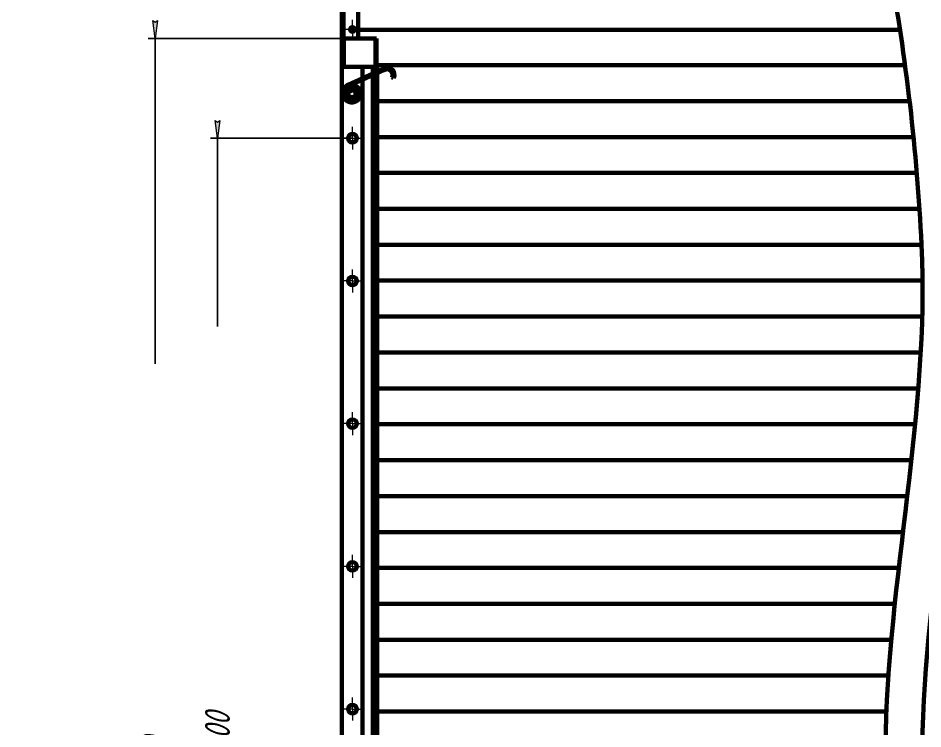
# Model space of a CAD drawing. Header units: millimetres. Extents: x 0 to 841, y 0 to 594.
# Drawn here: x 0 to 253.7, y 294.4 to 493.6 of the extents above; entities that cross this region are included whole.
import ezdxf

# ---------------------------------------------------------------- set-up
doc = ezdxf.new("R2010")
doc.units = ezdxf.units.MM
for name, pattern in [('K5LT_AXLED', [19.5, 15, -1.5, 1.5, -1.5]), ('K5LT_BASIC', [0]), ('K5LT_THIN', [0])]:
    doc.linetypes.add(name, pattern=pattern)
doc.layers.add('Системный слой', color=7, linetype='Continuous')
doc.styles.add('KDIMTEXTSTYLE', font='GOST_AU.SHX', dxfattribs={"width": 0.96, "oblique": 15, "height": 5})
doc.dimstyles.new('KDIMSTYLE (0.10)', dxfattribs={"dimtxt": 5, "dimasz": 1, "dimexe": 2, "dimexo": 0, "dimgap": 1, "dimtad": 1, "dimlfac": 10, "dimtxsty": 'KDIMTEXTSTYLE', "dimsah": 1, "dimcen": 0, "dimdle": 1, "dimadec": 0, "dimazin": 0, "dimtfac": 0.667, "dimtmove": 0, "dimatfit": 3, "dimfxl": 1, "dimtvp": 1, "dimtolj": 1, "dimtzin": 0, "dimarcsym": 0})

# ---------------------------------------------------------------- blocks, each defined once
blk = doc.blocks.new('U5')
at = {"layer": 'Системный слой', "color": 30, "linetype": 'K5LT_AXLED', "lineweight": 18, "true_color": 0xff8000}
for q in [(93.74771233781325, 303.1187372003621), (90.54771233781321, 299.9187372003622), (93.74771233781325, 296.7187372003622), (96.94771233781319, 299.9187372003622)]:
    blk.add_line((93.74771233781325, 299.9187372003622), q, dxfattribs=at)
blk = doc.blocks.new('U6')
at = {"layer": 'Системный слой', "color": 30, "linetype": 'K5LT_AXLED', "lineweight": 18, "true_color": 0xff8000}
for q in [(93.74771233781235, 343.1187372003621), (90.5477123378123, 339.9187372003622), (93.74771233781235, 336.7187372003622), (96.94771233781228, 339.9187372003622)]:
    blk.add_line((93.74771233781235, 339.9187372003622), q, dxfattribs=at)
blk = doc.blocks.new('U7')
at = {"layer": 'Системный слой', "color": 30, "linetype": 'K5LT_AXLED', "lineweight": 18, "true_color": 0xff8000}
for q in [(93.74771233781121, 383.1187372003621), (90.54771233781116, 379.9187372003622), (93.74771233781121, 376.7187372003622), (96.94771233781125, 379.9187372003622)]:
    blk.add_line((93.74771233781121, 379.9187372003622), q, dxfattribs=at)
blk = doc.blocks.new('U8')
at = {"layer": 'Системный слой', "color": 30, "linetype": 'K5LT_AXLED', "lineweight": 18, "true_color": 0xff8000}
for q in [(93.7477123378103, 423.1187372003622), (90.54771233781025, 419.9187372003622), (93.7477123378103, 416.7187372003622), (96.94771233781034, 419.9187372003622)]:
    blk.add_line((93.7477123378103, 419.9187372003622), q, dxfattribs=at)
blk = doc.blocks.new('U9')
at = {"layer": 'Системный слой', "color": 30, "linetype": 'K5LT_AXLED', "lineweight": 18, "true_color": 0xff8000}
for q in [(93.74771233780939, 463.1187372003622), (90.54771233780934, 459.9187372003622), (93.74771233780939, 456.7187372003622), (96.94771233780943, 459.9187372003622)]:
    blk.add_line((93.74771233780939, 459.9187372003622), q, dxfattribs=at)
blk = doc.blocks.new('U11')
at = {"layer": 'Системный слой', "color": 30, "linetype": 'K5LT_AXLED', "lineweight": 18, "true_color": 0xff8000}
for q in [(93.74771233780882, 493.0687372003622), (91.09771233780884, 490.4187372003622), (93.74771233780882, 487.7687372003622), (96.3977123378088, 490.4187372003622)]:
    blk.add_line((93.74771233780882, 490.4187372003622), q, dxfattribs=at)
blk = doc.blocks.new('U29')
at = {"layer": 'Системный слой', "color": 5, "linetype": 'K5LT_BASIC', "lineweight": 60, "true_color": 0x0000ff}
for p, q in [((92.57548617283089, 474.9949552730667), (102.4533152512912, 479.4828260228566)), ((92.78230928539051, 474.5397364244773), (102.6836582892334, 479.0382931645109)), ((105.3139719952068, 476.7952970681202), (104.866168563461, 477.0177202829984)), ((93.22231913794337, 473.0816016756048), (93.24725267570057, 473.0929299233302)), ((93.23574187339102, 473.0880715158683), (93.22234957527712, 473.0816160002415)), ((93.25886994266568, 473.0985449795306), (93.2472803112837, 473.0929429750259)), ((93.25886994266568, 473.0985449795306), (93.4371810309733, 473.1900205187628)), ((93.25944313869218, 473.0988398956846), (93.25886994266568, 473.0985449795306)), ((93.43715205447245, 473.1900065138215), (93.41345078917129, 473.179238134005))]:
    blk.add_line(p, q, dxfattribs=at)
for centre, radius, start, end in [((103.477952108061, 477.7072358094991), 2.050024705710195, 333.5867180546135, 119.9878825340218), ((103.477945286268, 477.7072382809178), 1.550031914766647, 333.5868232018983, 120.82600514041), ((93.79323871591134, 472.5851671612567), 2.699999999999969, 116.8091103027723, 212.1111469060975), ((93.79214212115937, 472.4084855779665), 2.35838769648873, 312.3216326793475, 115.352608146766), ((93.63727931418612, 472.4571870435586), 2.50000000000001, 211.5267376108334, 314.1946603622097)]:
    blk.add_arc(centre, radius, start, end, dxfattribs=at)
for centre, major_axis, ratio, start_param, end_param in [((93.29936706679007, 473.4016893030037), (-0.1141126988818125, 0.2224371640574229), 0.05200696821169672, 3.139118031203509, 3.143803564747696), ((93.32306833209134, 473.4124576828201), (-0.1141126988818124, 0.2224371640574228), 0.05200696821169673, 3.139118031203505, 3.141592653604752), ((93.32306833209134, 473.4124576828201), (-0.1141126988818124, 0.2224371640574228), 0.05200696821169673, 3.141592653604752, 3.264978834705858)]:
    blk.add_ellipse(centre, major_axis=major_axis, ratio=ratio, start_param=start_param, end_param=end_param, dxfattribs=at)
for points, knots in [([(93.41350506319736, 473.1792658035821), (93.44097327437123, 473.1948838408373), (93.49819260506263, 473.2227095653565), (93.58916003769707, 473.2535719653341), (93.68432852679814, 473.2729841021235), (93.78247439071083, 473.2804135522725), (93.88202584885039, 473.2754099469079), (93.98139782735075, 473.2577431665668), (94.0789641325531, 473.2273827467208), (94.17309221415633, 473.1845093026184), (94.2621663625813, 473.1295145546695), (94.34461639338144, 473.0629999532293), (94.41894462861512, 472.985771267803), (94.48375228704072, 472.8988302690785), (94.53776599350908, 472.8033610949529), (94.57986071904111, 472.7007161280708), (94.60908275310157, 472.5923953989928), (94.62466855819139, 472.4800264278379), (94.62606210944239, 472.3653382203277), (94.61292812740794, 472.2501358458583), (94.58516239774133, 472.1362716078572), (94.5428984423836, 472.0256154551558), (94.48650994097875, 471.9200239110826), (94.41660946665559, 471.8213094068301), (94.33404334419765, 471.7312095017065), (94.23988227228972, 471.6513564838132), (94.13540797683515, 471.5832482457412), (94.02209618515803, 471.5282209721827), (93.90159606326881, 471.4874239911383), (93.77570639386317, 471.461797249031), (93.64634882122687, 471.4520518433982), (93.51553858545788, 471.4586539570836), (93.38535306752738, 471.4818126705231), (93.25789879655906, 471.5214714675954), (93.13527673832982, 471.577305583443), (93.01955118924104, 471.6487176372402), (92.91270207945206, 471.7348605654034), (92.81664081885731, 471.8345785213215), (92.73300108989667, 471.946663971471), (92.6635050450218, 472.0693539229223), (92.6094581518687, 472.2009051724005), (92.5719874001835, 472.3393826261339), (92.55197288535555, 472.4827423116795), (92.55006043343155, 472.628796654117), (92.56660701026601, 472.775169430439), (92.60164472313068, 472.9194885790234), (92.65490915634302, 473.059416565456), (92.72586660076911, 473.1926878187052), (92.81371273189313, 473.3170969882734), (92.9173309308577, 473.4304760900141), (93.035270738652, 473.530768302912), (93.1658463427259, 473.6161557054884), (93.30718412961448, 473.6850583353939), (93.45723915796032, 473.7361335166829), (93.61380242956807, 473.7682808671868), (93.77444753217787, 473.780656603565), (93.93659459092112, 473.7727465308566), (94.09765221101122, 473.7443850175384), (94.25505974061969, 473.6957219263404), (94.40629312337057, 473.6272124308331), (94.54888006600379, 473.5396158047652), (94.68038621669257, 473.4340285554503), (94.79847798425067, 473.311914778501), (94.90106373620915, 473.1750155861191), (94.98630274877007, 473.0252973874922), (95.05260991290368, 472.8649247329571), (95.09866009502298, 472.6962576256322), (95.12340825469755, 472.5218362951966), (95.12612576176923, 472.3444358337589), (95.10646738026378, 472.1668944254807), (95.06445560311386, 471.9920508150942), (95.00045139761505, 471.8226866465609), (94.91515224386478, 471.6615375002863), (94.80958761704403, 471.511255274457), (94.68514720356995, 471.3744123875233), (94.54360792705768, 471.253440367683), (94.38703546496424, 471.150490888522), (94.21772643186466, 471.0674229684903), (94.03817395419946, 471.0057967213864), (93.85106092283308, 470.9668692439049), (93.6592227571283, 470.951571170976), (93.465677104841, 470.9604859852448), (93.273566140208, 470.9937880471234), (93.08600020689698, 471.0512344867695), (92.90600409416118, 471.1322035152667), (92.73649707841673, 471.2357132485577), (92.58027726320722, 471.3604269077134), (92.43997863813934, 471.504666285212), (92.31805862384851, 471.6663966458082), (92.21674676572172, 471.8432005757269), (92.13791637585052, 472.0324032392785), (92.08307579824339, 472.231136530807), (92.05336502995885, 472.4363895731945), (92.04955531925339, 472.6450165784285), (92.07203210486057, 472.8537781864678), (92.12078356078155, 473.059382930691), (92.1953569844402, 473.2584551278678), (92.29484380301494, 473.4476895191452), (92.4179189593176, 473.6239466522144), (92.56290049641518, 473.7843081800383), (92.72775777104277, 473.9260750198897), (92.91013282671145, 474.0468001931486), (93.10736848503518, 474.1443279926785), (93.31652647662156, 474.2168224773866), (93.53434900735999, 474.2628016351813), (93.75741316337303, 474.2812341708399), (93.98221014144974, 474.2715420751981), (94.20522260110454, 474.2335840447544), (94.4229259805951, 474.1676502870184), (94.63183745629783, 474.0744626086848), (94.82856626392424, 473.9551709109654), (95.00985456022704, 473.8113488743694), (95.17258132699192, 473.6450436937499), (95.31392325234594, 473.4587051308943), (95.43141043800631, 473.255114938341), (95.52295669499881, 473.0373062923383), (95.58685605713549, 472.808557032325), (95.62180880826736, 472.5723476426148), (95.62694576620652, 472.3323133631474), (95.60184647515086, 472.0921916066261), (95.54656837188566, 471.8558379550613), (95.46169062323804, 471.6271238286673), (95.34829292868687, 471.4097923905821), (95.20790064198104, 471.2073883880877), (95.04246067902318, 471.0232383712277), (94.85432433734923, 470.8604209794495), (94.64621638431436, 470.7217182037154), (94.42120085233717, 470.6095713108637), (94.1826444526439, 470.5260425654549), (93.93425161060088, 470.4727893281726), (93.67993757102079, 470.4509676220258), (93.42371859385605, 470.4612099556024), (93.16961731643403, 470.503643689312), (92.92164964551841, 470.5779002697674), (92.68377502109502, 470.6831171896554), (92.45983634747199, 470.8179459423823), (92.25350261763253, 470.9805655347624), (92.06821396112355, 471.1687025937442), (91.90717178275543, 471.37959411337), (91.77320591212492, 471.6100496218974), (91.66869531733505, 471.8565487558314), (91.59554258569608, 472.1153384210264), (91.55517500115218, 472.3824561364372), (91.54852648737494, 472.6537755219653), (91.57601864376068, 472.925066672105), (91.63754935016368, 473.1920581646539), (91.73248800173451, 473.450500777794), (91.8596613461549, 473.6961944622684), (92.01731918662733, 473.9250446974436), (92.20319205568728, 474.1332322968099), (92.41455333509464, 474.3172842165031), (92.61147182037394, 474.4493810446459), (92.73773770884145, 474.5175616307424), (92.78230928539051, 474.5397364244773)], [0, 0, 0, 0, 0.5182442001192116, 1.041459515122536, 1.571679096759331, 2.108736982574893, 2.652541972489048, 3.203094602559189, 3.760394440182686, 4.324439972008336, 4.895235989396275, 5.472785344308027, 6.057083871717387, 6.648138018010272, 7.245946113069893, 7.85051002880106, 8.461830129117171, 9.079909196225566, 9.70474332505863, 10.33634077858507, 10.97469885038196, 11.61981624290922, 12.27169713398209, 12.93034287075262, 13.59575331185084, 14.26792884349347, 14.94687019678092, 15.6325782905438, 16.32505409548027, 17.02429851610545, 17.73031228765056, 18.44309588555769, 19.1626494456268, 19.88897269320618, 20.6220697793801, 21.36194032315449, 22.1085830585071, 22.86200039403023, 23.6221981453515, 24.3888927577727, 25.16204240971978, 25.94188144196656, 26.72864546956628, 27.52257055652931, 28.32337797382322, 29.13052598532041, 29.94423852199595, 30.76474315363549, 31.59226829998067, 32.42702128860351, 33.26834607517697, 34.11607075112568, 34.97041434998719, 35.83159730819481, 36.69984068280152, 37.57531524121382, 38.45729290044256, 39.34567977869702, 40.24068766145007, 41.1425296705001, 42.05141952008715, 42.96756016874226, 43.89032352407146, 44.81945654491103, 45.75516346132527, 46.69764995283159, 47.6471224405148, 48.6037873858153, 49.56747084327685, 50.53746733535702, 51.51394482016691, 52.4971013254765, 53.48713592552608, 54.48424807261791, 55.48863115926235, 56.49967475811447, 57.51706442274057, 58.54099012513406, 59.57164332382552, 60.60921632765977, 61.65390166411071, 62.70586803463258, 63.76441259865803, 64.82931184601038, 65.90074904375504, 66.9789088964653, 68.06397694492323, 69.1561389686051, 70.25558062530801, 71.36179117035867, 72.47431571554277, 73.59333050263396, 74.71901332267633, 75.85154294802534, 76.99109856693562, 78.13785922269577, 79.29181025892441, 80.45211634063502, 81.61881912260118, 82.79208921489673, 83.97209849175069, 85.15901955705256, 86.35302521265562, 87.55428793143197, 88.76258211207481, 89.97716622217986, 91.19817484691548, 92.42577259474305, 93.66012523404783, 94.90139919024467, 96.14976104537773, 97.40537704210581, 98.66809713279038, 99.93711855803151, 101.2125409368248, 102.4945226065091, 103.7832231172309, 105.0788027589908, 106.3814220903503, 107.6912414706159, 109.0083707041574, 110.332013650381, 111.6619865329001, 112.9984411002783, 114.3415305013468, 115.6914088412051, 117.04823073756, 118.4121508791471, 119.7833235879565, 121.1617095314455, 122.5464440521549, 123.9375391034235, 125.3351410581109, 126.7393975742674, 128.1504571787849, 129.568468851308, 130.9935816100522, 132.4259441011588, 133.8655723276805, 135.3115961886517, 136.7639596914369, 138.2228034777601, 139.6882695061953, 141.1605006623902, 142.6396403689438, 144.1258321964892, 145.6192194775205, 147.1199449244817, 148.6274821485942, 150.1412907232392, 151.6615051656371, 153.1882614656794, 154, 154, 154, 154]), ([(92.8469724873894, 473.1703012483306), (92.84335945823932, 473.1817106768079), (92.83843002986168, 473.2016294414047), (92.83425149618392, 473.2320678958129), (92.83313750871423, 473.2617534499188), (92.83543589954195, 473.2939141166528), (92.84130142401216, 473.3258409630276), (92.84746001777637, 473.3464330438946), (92.85101556681695, 473.3564227545332)], [0, 0, 0, 0, 1.597275083734556, 2.762821104823358, 4.21135377799895, 5.729463169346564, 7.359560562436948, 9, 9, 9, 9]), ([(93.22234957527701, 473.0816160002416), (93.21582867600068, 473.0786524502383), (93.19775985804688, 473.0711415621577), (93.16672971695198, 473.0613917644497), (93.12871100701966, 473.0541599488435), (93.09110145618149, 473.0516551740025), (93.05701877688159, 473.0533647268955), (93.0297420778495, 473.0574528821039), (93.00108085333284, 473.0640613812032), (92.97550521607559, 473.072656533938), (92.95140930857758, 473.0835919996046), (92.93495426650566, 473.0923572626855), (92.91851141054349, 473.1024605325786), (92.90101853934686, 473.1149020712721), (92.88213225857123, 473.1307443535537), (92.86367261573776, 473.1493340179207), (92.85222640660766, 473.1632585883037), (92.8469724873894, 473.1703012483306)], [0, 0, 0, 0, 1.041263225319046, 2.837384210714616, 4.680005901476436, 6.548785960756426, 8.102802626841264, 9.328976715471866, 10.22097727175525, 11.93954370533614, 12.74052502839768, 13.48037471179978, 14.19463984096592, 15.03088472744366, 15.98386715384512, 17.02276034854642, 18, 18, 18, 18])]:
    blk.add_open_spline(points, degree=3, knots=knots, dxfattribs=at)
blk = doc.blocks.new('KDIMARROW_01')
at = {"layer": 'Системный слой'}
blk.add_hatch(color=0, dxfattribs=at).paths.add_polyline_path([(0, 0), (-5, 0.658262491226197), (-4.5, 5.51091059616309e-16), (-5, -0.6582624912261956)])
at = {"layer": 'Системный слой', "color": 0, "linetype": 'K5LT_THIN', "lineweight": 18}
for p, q in [((-4.5, 5.51091059616309e-16), (-5, 0.658262491226197)), ((-5, 0.658262491226197), (0, 0)), ((0, 0), (-5, -0.6582624912261956)), ((-5, -0.6582624912261956), (-4.5, 5.51091059616309e-16)), ((0, 0), (-1, 0))]:
    blk.add_line(p, q, dxfattribs=at)

msp = doc.modelspace()

# ---------------------------------------------------------------- linework, layer by layer
at = {"layer": 'Системный слой', "color": 5, "linetype": 'K5LT_BASIC', "lineweight": 60, "true_color": 0x0000ff}
for p, q in [((90.74771233780882, 490.9187372003622), (90.74771233780882, 519.9187372003622)), ((91.24771233780882, 490.9187372003622), (91.24771233780882, 519.9187372003622)), ((95.34771233780873, 487.9187372003624), (95.34771233780873, 502.1687372003622)), ((90.74771233780882, 490.9187372003622), (90.74771233780882, 487.9187372003622)), ((91.24771233780882, 490.9187372003622), (90.74771233780882, 490.9187372003622)), ((91.24771233780882, 487.9187372003622), (91.24771233780882, 490.9187372003622)), ((95.34771233780873, 490.2836406163833), (247.2904774732492, 490.2836406163847)), ((91.24771233780882, 487.9187372003622), (90.74771233780882, 487.9187372003622)), ((90.74771233781894, 79.91873720036227), (90.7477123378086, 487.9187372003623)), ((91.04771233781901, 487.9187372003622), (90.74771233781905, 487.9187372003622)), ((91.34771233781908, 487.9187372003622), (91.04771233781901, 487.9187372003622)), ((91.74771233780882, 487.9187372003622), (91.24771233780882, 487.9187372003622)), ((91.34771233780862, 487.9187372003622), (95.94771233780864, 487.9187372003624)), ((91.34771233780862, 479.9187372003622), (91.34771233780839, 487.9187372003622)), ((95.74771233780871, 487.9187372003622), (91.34771233781919, 487.9187372003622)), ((95.74771233780882, 487.9187372003622), (91.74771233780882, 487.9187372003622)), ((95.74771233780871, 487.9187372003622), (96.34771233780873, 487.9187372003622)), ((95.94771233780864, 487.9187372003623), (96.54771233780855, 487.9187372003623)), ((96.54771233780855, 487.9187372003623), (96.84771233780862, 487.9187372003623)), ((96.84771233780862, 487.9187372003623), (97.44771233780864, 487.9187372003624)), ((97.44771233780864, 487.9187372003624), (97.71645426275188, 487.9187372003624)), ((97.71645426275188, 487.9187372003624), (98.25393811263837, 487.9187372003624)), ((98.25393811263837, 487.9187372003624), (98.78313151451891, 487.9187372003624)), ((98.78313151451891, 487.9187372003624), (99.35951873004535, 487.9187372003624)), ((99.35951873004535, 487.9187372003624), (99.64771233780857, 487.9187372003624)), ((99.64771233780857, 487.9187372003624), (99.98790471667314, 487.9187372003624)), ((99.98790471667314, 487.9187372003624), (100.2477123378086, 487.9187372003624)), ((100.2477123378086, 479.9187372003624), (100.2477123378084, 487.9187372003624)), ((100.2477123378086, 487.9187372003624), (100.507519958944, 487.9187372003624)), ((100.507519958944, 479.9187372003624), (100.5075199589438, 487.9187372003624)), ((91.34771233780862, 479.9187372003622), (95.94771233780864, 479.9187372003624)), ((95.94771233780864, 479.9187372003623), (96.54771233780855, 479.9187372003623)), ((96.84771233780862, 479.9187372003623), (96.54771233780855, 479.9187372003623)), ((96.54771233780866, 476.7996876161508), (96.54771233780855, 479.9187372003624)), ((96.84771233780862, 479.9187372003623), (97.44771233780864, 479.9187372003624)), ((97.71645426275188, 479.9187372003624), (97.44771233780864, 479.9187372003624)), ((97.716454262752, 479.9187372003624), (98.25393811263848, 479.9187372003624)), ((98.2539381126387, 479.9187372003624), (98.78313151451925, 479.9187372003624)), ((98.78313151451925, 479.9187372003624), (99.35951873004569, 479.9187372003624)), ((99.50147832712526, 479.9187372003624), (99.35951873004558, 479.9187372003624)), ((99.50147832712526, 479.9187372003624), (99.54749597534112, 479.9187372003624)), ((99.50147832712526, 79.91873720036244), (99.50147832712526, 479.9187372003624)), ((99.54749597534112, 479.9187372003624), (99.85666632074128, 479.9187372003624)), ((99.85666632074128, 479.9187372003624), (99.97038800077871, 479.9187372003624)), ((99.97038800077871, 479.9187372003624), (100.7116642918674, 479.9187372003624)), ((100.507519958944, 480.3918113560787), (248.7143401792909, 480.3918113560774)), ((100.7116642918676, 478.6915282250251), (100.7116642918676, 479.9187372003624)), ((100.7116642918676, 79.91873720036244), (100.7116642918676, 478.1423418264949)), ((100.734854873597, 479.1541404761147), (100.734854873597, 478.7020645820108)), ((100.734854873597, 478.1528781834806), (100.7348548736046, 177.9451109706465)), ((96.54771233781901, 79.91873720036244), (96.54771233780866, 476.2505012176206)), ((100.6884737101304, 470.3268113465419), (249.9892471148237, 470.3268113465433)), ((100.6884737101303, 460.2618113370052), (251.0889806487004, 460.2618113370066)), ((100.7812360370622, 450.1968113274685), (252.0137595501195, 450.1968113274698)), ((100.6420925466562, 440.1318113179318), (252.7638021332764, 440.1318113179332)), ((100.618901964919, 430.0668113083951), (253.3393262565573, 430.0668113083965)), ((100.7116642918508, 420.0018112988585), (253.6199338028492, 420.0018112988599)), ((100.7116642918521, 409.9368112893218), (253.5227890516851, 409.9368112893232)), ((100.7116642918676, 399.8718112797851), (253.1042252487762, 399.8718112797865)), ((100.711664291853, 389.8068112702484), (252.4203008097092, 389.8068112702498)), ((100.7116642918385, 379.7418112607119), (251.5268351485823, 379.7418112607132)), ((100.7116642918239, 369.6768112511752), (250.4794440579107, 369.6768112511766)), ((100.7116642918094, 359.6118112416386), (249.3335746982696, 359.6118112416399)), ((100.7116642917948, 349.546811232102), (248.1445402632532, 349.5468112321032)), ((100.7116642917803, 339.4818112225653), (246.9675543795239, 339.4818112225665)), ((100.7116642917657, 329.4168112130286), (245.8577653033522, 329.4168112130299)), ((100.7116642917512, 319.351811203492), (244.8702899723624, 319.3518112034933)), ((100.7116642917366, 309.2868111939555), (244.060247971838, 309.2868111939567)), ((100.7116642917221, 299.2218111844188), (243.4827954742853, 299.2218111844201))]:
    msp.add_line(p, q, dxfattribs=at)
for centre, radius in [((93.74771233780882, 490.4187372003622), 0.65), ((93.74771233780928, 459.9187372003622), 1.2), ((93.74771233781019, 419.9187372003622), 1.2), ((93.7477123378111, 379.9187372003622), 1.2), ((93.74771233781223, 339.9187372003622), 1.2), ((93.74771233781337, 299.9187372003622), 1.2)]:
    msp.add_circle(centre, radius, dxfattribs=at)
for points in [[(244.2301613303871, 508.4687371909678), (249.0329022305878, 482.3771749984413), (252.0692905392975, 456.2431997042509), (253.3393262565166, 430.0668113083967), (255.6116467405615, 383.2325823621026), (243.7877200538298, 336.1678079078742), (243.1931592107564, 289.1568111748837), (242.6399034502824, 245.4117427749713), (252.8573946536241, 201.2027536716619), (248.7743262469969, 157.8151109515742), (246.3529525955299, 132.0850265103812), (241.8413711248616, 106.4931264294385), (235.2395818349921, 81.03941070874578)], [(254.5301613303868, 508.4687371909678), (259.3329022305874, 482.3771749984413), (262.3692905392973, 456.2431997042509), (263.6393262565164, 430.0668113083967), (265.9116467405613, 383.2325823621026), (254.3115536805776, 336.1763126681998), (253.4931592107562, 289.1568111748837), (252.7318853008387, 245.4190770330581), (261.8956928738243, 201.2280154929248), (257.8641895722285, 157.8151109515742), (255.4756341576024, 132.0941526763215), (251.1604797285081, 106.5022525953786), (244.9187262849453, 81.03941070874578)]]:
    msp.add_open_spline(points, degree=3, knots=[0, 0, 0, 0, 1, 1, 1, 2, 2, 2, 3, 3, 3, 4, 4, 4, 4], dxfattribs=at)

# ---------------------------------------------------------------- block references
at = {"layer": 'Системный слой'}
for name in ['U11', 'U29', 'U9', 'U8', 'U7', 'U6', 'U5']:
    msp.add_blockref(name, (0, 0), dxfattribs=at)

# ---------------------------------------------------------------- dimensions: what is measured, and where the dimension line sits
at = {"layer": 'Системный слой', "color": 7}
msp.add_linear_dim(base=(38.44946379765145, 522.9187372003622), p1=(90.7477123378086, 487.9187372003623), p2=(90.74771233780882, 522.9187372003622), angle=90, location=(38.44946379765145, 505.9187372003622), dimstyle='KDIMSTYLE (0.10)', override={"dimexo": 0, "dimpost": '\\H7.0;\\W0.965;\\Q15;<>', "dimblk1": 'KDIMARROW_01', "dimblk2": 'KDIMARROW_01', "dimse1": 0, "dimse2": 0, "dimclrt": 7, "dimtolj": 1}, dxfattribs=at).render()
for base, p1, p2, location, text in [((38.44946379765145, 79.91873720036227), (90.74771233780882, 487.9187372003622), (90.74771233781883, 79.91873720036227), (38.44946379765145, 283.9187372003623), '\\H7.0;\\W0.965;\\Q15;\\H7.0;\\W0.965;\\Q15;\\Q15;Н+80'), ((55.90627188653173, 99.91873720036227), (93.74771233780928, 459.9187372003622), (78.94253767396037, 99.91873720036227), (55.90627188653173, 279.9187372003623), '\\H7.0;\\W0.965;\\Q15;\\H7.0;\\W0.965;\\Q15;\\Q15;9x400=3600')]:
    msp.add_linear_dim(base=base, p1=p1, p2=p2, angle=90, location=location, text=text, dimstyle='KDIMSTYLE (0.10)', override={"dimexo": 0, "dimblk1": 'KDIMARROW_01', "dimblk2": 'KDIMARROW_01', "dimse1": 0, "dimse2": 0, "dimclrt": 7, "dimtolj": 1}, dxfattribs=at).render()

doc.saveas('drawing.dxf')
